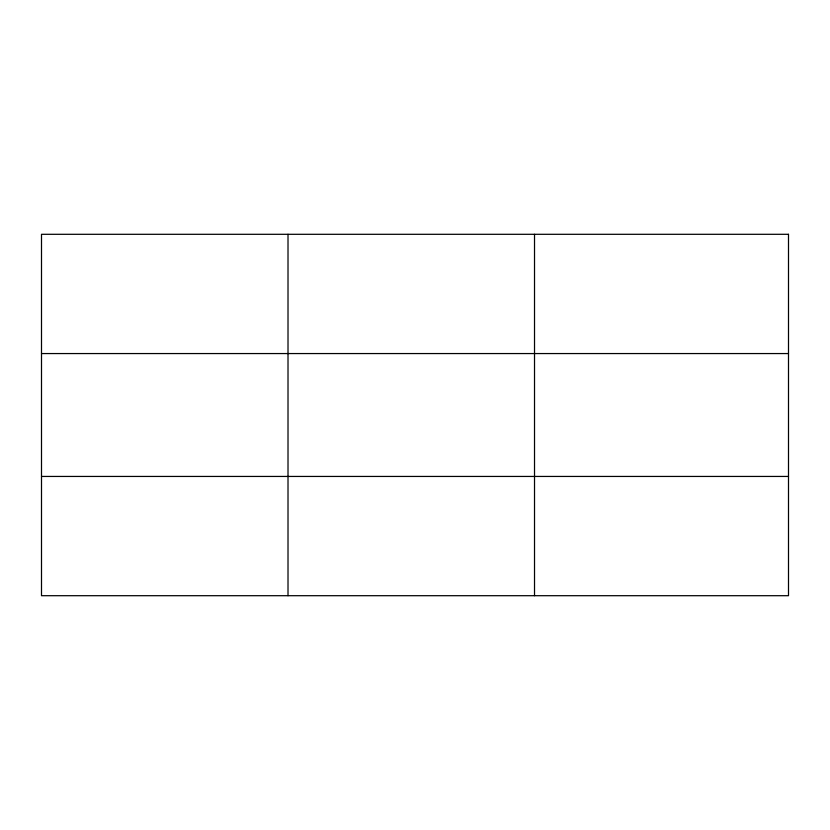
<?xml version="1.0" encoding="UTF-8"?>
<svg xmlns="http://www.w3.org/2000/svg" width="830" height="830" viewBox="0 0 830 830"><rect width="100%" height="100%" fill="white"/><g stroke="black" fill="none" stroke-linecap="round" stroke-linejoin="round"><path stroke-width="1.25" d="M288.01 234.299L288.01 595.701M534.52 234.299L534.52 595.701M41.5 353.559L788.5 353.559M41.5 476.441L788.5 476.441M788.5 234.299L788.5 595.701L41.5 595.701L41.5 234.299L788.5 234.299"/></g></svg>
